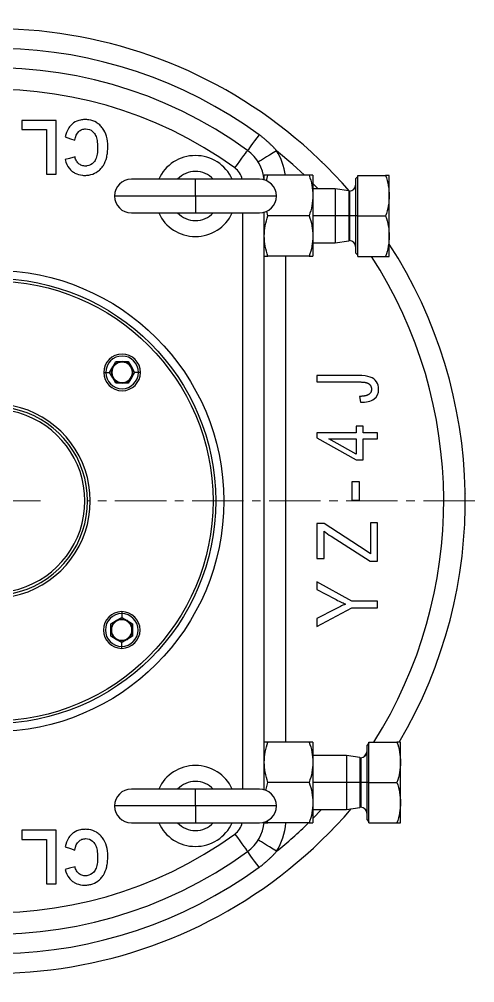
# Model space of a CAD drawing. Header units: millimetres. Extents: x 2055 to 5101, y 917 to 3070.
# Drawn here: x 4366.9 to 4535.7, y 2000.1 to 2357.1 of the extents above; entities that cross this region are included whole.
import ezdxf

# ---------------------------------------------------------------- set-up
doc = ezdxf.new("R2010")
doc.units = ezdxf.units.MM
doc.linetypes.add('CENTER2', pattern=[28.575, 19.05, -3.175, 3.175, -3.175])
doc.linetypes.add('点画线', pattern=[18, 12, -2, 2, -2])
doc.layers.add('中心线层', color=1, linetype='点画线', lineweight=18)

# ---------------------------------------------------------------- blocks, each defined once
blk = doc.blocks.new('*U51')
at = {"layer": '中心线层', "color": 0, "linetype": 'CENTER2', "transparency": 16777216}
for p, q in [((0, 35), (0, 178.5)), ((-178.5, 0), (-35, 0)), ((35, 0), (178.5, 0)), ((0, -178.5), (0, -35))]:
    blk.add_line(p, q, dxfattribs=at)
at = {"layer": '中心线层', "color": 0, "linetype": 'Continuous', "transparency": 16777216}
for p, q in [((0, -17.5), (0, 17.5)), ((-17.5, 0), (17.5, 0))]:
    blk.add_line(p, q, dxfattribs=at)

msp = doc.modelspace()

# ---------------------------------------------------------------- linework, layer by layer
at = {"color": 7, "linetype": 'Continuous', "lineweight": 25}
for p, q in [((4380.615, 2319.583), (4367.824, 2319.583)), ((4367.824, 2319.583), (4367.824, 2316.211)), ((4380.615, 2299.746), (4380.615, 2319.583)), ((4367.824, 2316.211), (4376.947, 2316.211)), ((4376.947, 2316.211), (4376.947, 2299.746)), ((4479.038, 2304.283), (4478.953, 2304.283)), ((4479.147, 2304.094), (4479.038, 2304.283)), ((4376.947, 2299.746), (4380.615, 2299.746)), ((4457.697, 2297.579), (4457.697, 2299.281)), ((4458.487, 2297.195), (4459.037, 2299.281)), ((4474.358, 2299.281), (4459.037, 2299.281)), ((4475.697, 2299.281), (4475.697, 2291.781)), ((4492.32, 2299.24), (4502.68, 2299.24)), ((4492.32, 2284.24), (4492.32, 2299.24)), ((4504.02, 2291.74), (4504.02, 2299.24)), ((4432.194, 2297.83), (4408.444, 2297.83)), ((4455.944, 2297.83), (4432.194, 2297.83)), ((4492.32, 2298.79), (4491.52, 2297.99)), ((4491.52, 2297.99), (4491.52, 2284.24)), ((4484.02, 2294.24), (4475.697, 2294.24)), ((4488.976, 2293.455), (4484.02, 2294.24)), ((4484.02, 2294.24), (4484.02, 2284.24)), ((4475.697, 2291.781), (4475.697, 2276.781)), ((4504.02, 2276.74), (4504.02, 2291.74)), ((4408.444, 2285.33), (4432.194, 2285.33)), ((4432.194, 2285.33), (4455.944, 2285.33)), ((4457.697, 2071.584), (4457.697, 2285.581)), ((4459.037, 2284.281), (4458.592, 2285.969)), ((4474.358, 2284.281), (4459.037, 2284.281)), ((4484.02, 2284.24), (4484.02, 2274.24)), ((4488.976, 2284.24), (4484.02, 2284.24)), ((4488.976, 2284.24), (4489.32, 2284.24)), ((4491.52, 2284.24), (4489.32, 2284.24)), ((4492.32, 2284.24), (4491.52, 2284.24)), ((4491.52, 2284.24), (4491.52, 2270.49)), ((4492.32, 2284.24), (4502.68, 2284.24)), ((4492.32, 2269.24), (4492.32, 2284.24)), ((4475.697, 2276.781), (4475.697, 2269.281)), ((4475.697, 2274.24), (4484.02, 2274.24)), ((4484.02, 2274.24), (4488.976, 2275.025)), ((4504.02, 2269.24), (4504.02, 2276.74)), ((4474.358, 2269.281), (4459.037, 2269.281)), ((4491.52, 2270.49), (4492.32, 2269.69)), ((4492.32, 2269.24), (4502.68, 2269.24)), ((4400.383, 2226.237), (4401.538, 2228.237)), ((4401.538, 2228.237), (4402.693, 2230.237)), ((4402.693, 2230.237), (4405.002, 2230.237)), ((4405.002, 2230.237), (4407.311, 2230.237)), ((4407.311, 2230.237), (4408.466, 2228.237)), ((4408.466, 2228.237), (4409.621, 2226.237)), ((4398.943, 2226.237), (4400.383, 2226.237)), ((4401.538, 2224.237), (4400.383, 2226.237)), ((4402.693, 2222.237), (4401.538, 2224.237)), ((4408.466, 2224.237), (4407.311, 2222.237)), ((4409.621, 2226.237), (4408.466, 2224.237)), ((4411.061, 2226.237), (4409.621, 2226.237)), ((4477.197, 2225.074), (4477.197, 2222.692)), ((4492.53, 2225.074), (4477.197, 2225.074)), ((4405.002, 2222.237), (4402.693, 2222.237)), ((4407.311, 2222.237), (4405.002, 2222.237)), ((4477.197, 2222.692), (4492.699, 2222.692)), ((4492.944, 2217.327), (4493.313, 2215.178)), ((4491.778, 2203.821), (4477.197, 2203.821)), ((4477.197, 2203.821), (4477.197, 2202.016)), ((4491.778, 2206.252), (4491.778, 2203.821)), ((4494.31, 2206.252), (4491.778, 2206.252)), ((4494.31, 2203.821), (4494.31, 2206.252)), ((4499.697, 2203.821), (4494.31, 2203.821)), ((4499.697, 2201.61), (4499.697, 2203.821)), ((4477.197, 2202.016), (4491.778, 2193.801)), ((4481.633, 2201.61), (4491.778, 2201.61)), ((4491.778, 2195.975), (4481.633, 2201.61)), ((4491.778, 2201.61), (4491.778, 2195.975)), ((4494.31, 2201.61), (4499.697, 2201.61)), ((4494.31, 2193.801), (4494.31, 2201.61)), ((4491.778, 2193.801), (4494.31, 2193.801)), ((4492.944, 2185.71), (4490.166, 2185.71)), ((4490.166, 2185.71), (4490.166, 2178.92)), ((4492.944, 2178.92), (4492.944, 2185.71)), ((4532.236, 2181.311), (4532.175, 2181.372)), ((4532.179, 2181.101), (4532.236, 2181.311)), ((4490.166, 2178.92), (4492.944, 2178.92)), ((4477.197, 2170.215), (4477.197, 2157.323)), ((4479.853, 2170.215), (4477.197, 2170.215)), ((4495.461, 2160.11), (4479.853, 2170.215)), ((4479.853, 2157.323), (4479.853, 2167.366)), ((4497.042, 2170.51), (4497.042, 2159.017)), ((4499.697, 2170.51), (4497.042, 2170.51)), ((4499.697, 2156.279), (4499.697, 2170.51)), ((4482.523, 2165.5), (4496.935, 2156.279)), ((4497.042, 2159.017), (4495.461, 2160.11)), ((4477.197, 2157.323), (4479.853, 2157.323)), ((4496.935, 2156.279), (4499.697, 2156.279)), ((4490.166, 2141.41), (4477.197, 2148.593)), ((4477.197, 2148.593), (4477.197, 2145.818)), ((4477.197, 2145.818), (4483.812, 2142.331)), ((4477.197, 2132.091), (4490.166, 2139.028)), ((4483.981, 2138.537), (4477.197, 2134.988)), ((4499.697, 2141.41), (4490.166, 2141.41)), ((4490.166, 2139.028), (4499.697, 2139.028)), ((4499.697, 2139.028), (4499.697, 2141.41)), ((4402.852, 2134.242), (4404.852, 2135.397)), ((4404.852, 2136.837), (4404.852, 2135.397)), ((4404.852, 2135.397), (4406.852, 2134.242)), ((4477.197, 2134.988), (4477.197, 2132.091)), ((4400.852, 2133.087), (4402.852, 2134.242)), ((4400.852, 2130.778), (4400.852, 2133.087)), ((4406.852, 2134.242), (4408.852, 2133.087)), ((4408.852, 2133.087), (4408.852, 2130.778)), ((4400.852, 2128.468), (4400.852, 2130.778)), ((4402.852, 2127.314), (4400.852, 2128.468)), ((4408.852, 2128.468), (4406.852, 2127.314)), ((4408.852, 2130.778), (4408.852, 2128.468)), ((4404.852, 2126.159), (4402.852, 2127.314)), ((4406.852, 2127.314), (4404.852, 2126.159)), ((4404.852, 2124.719), (4404.852, 2126.159)), ((4474.358, 2089.281), (4459.037, 2089.281)), ((4475.697, 2089.281), (4475.697, 2081.781)), ((4496.497, 2088.831), (4495.697, 2088.031)), ((4496.497, 2089.281), (4506.858, 2089.281)), ((4496.497, 2074.281), (4496.497, 2089.281)), ((4508.197, 2081.781), (4508.197, 2089.281)), ((4495.697, 2088.031), (4495.697, 2074.281)), ((4488.197, 2084.281), (4475.697, 2084.281)), ((4475.697, 2081.781), (4475.697, 2066.781)), ((4493.153, 2083.497), (4488.197, 2084.281)), ((4488.197, 2084.281), (4488.197, 2074.281)), ((4508.197, 2066.781), (4508.197, 2081.781)), ((4458.26, 2071.335), (4459.037, 2074.281)), ((4474.358, 2074.281), (4459.037, 2074.281)), ((4488.197, 2074.281), (4488.197, 2064.281)), ((4493.153, 2074.281), (4488.197, 2074.281)), ((4493.153, 2074.281), (4493.497, 2074.281)), ((4495.697, 2074.281), (4493.497, 2074.281)), ((4496.497, 2074.281), (4495.697, 2074.281)), ((4495.697, 2074.281), (4495.697, 2060.531)), ((4496.497, 2074.281), (4506.858, 2074.281)), ((4496.497, 2059.281), (4496.497, 2074.281)), ((4432.194, 2071.835), (4408.444, 2071.835)), ((4455.944, 2071.835), (4432.194, 2071.835)), ((4475.697, 2066.781), (4475.697, 2059.281)), ((4475.697, 2064.281), (4488.197, 2064.281)), ((4488.197, 2064.281), (4493.153, 2065.066)), ((4508.197, 2059.281), (4508.197, 2066.781)), ((4459.037, 2059.281), (4458.814, 2060.126)), ((4495.697, 2060.531), (4496.497, 2059.731)), ((4367.824, 2056.583), (4367.824, 2053.211)), ((4380.615, 2056.583), (4367.824, 2056.583)), ((4380.615, 2036.746), (4380.615, 2056.583)), ((4408.444, 2059.335), (4432.194, 2059.335)), ((4432.194, 2059.335), (4455.944, 2059.335)), ((4457.697, 2059.281), (4457.697, 2059.586)), ((4474.358, 2059.281), (4459.037, 2059.281)), ((4482.709, 2056.633), (4482.898, 2056.741)), ((4482.898, 2056.741), (4482.898, 2056.827)), ((4496.497, 2059.281), (4506.858, 2059.281)), ((4367.824, 2053.211), (4376.947, 2053.211)), ((4376.947, 2053.211), (4376.947, 2036.746)), ((4376.947, 2036.746), (4380.615, 2036.746))]:
    msp.add_line(p, q, dxfattribs=at)
at = {"color": 8, "linetype": 'Continuous', "lineweight": 25}
for p, q in [((4432.194, 2291.58), (4432.194, 2297.83)), ((4477.665, 2294.24), (4475.697, 2296.255)), ((4488.976, 2293.455), (4488.976, 2284.24)), ((4489.32, 2293.428), (4489.32, 2284.24)), ((4432.194, 2291.58), (4402.194, 2291.58)), ((4432.194, 2291.58), (4432.194, 2285.33)), ((4462.194, 2291.58), (4432.194, 2291.58)), ((4449.697, 2071.835), (4449.697, 2285.33)), ((4484.02, 2284.24), (4475.697, 2284.24)), ((4488.976, 2284.24), (4488.976, 2275.025)), ((4489.32, 2284.24), (4489.32, 2275.052)), ((4465.697, 2089.281), (4465.697, 2269.281)), ((4398.202, 2226.237), (4398.943, 2226.237)), ((4411.802, 2226.237), (4411.061, 2226.237)), ((4404.852, 2137.578), (4404.852, 2136.837)), ((4404.852, 2123.978), (4404.852, 2124.719)), ((4494.723, 2083.843), (4495.697, 2085.273)), ((4493.153, 2083.497), (4493.153, 2074.281)), ((4493.497, 2083.47), (4493.497, 2074.281)), ((4488.197, 2074.281), (4475.697, 2074.281)), ((4493.153, 2074.281), (4493.153, 2065.066)), ((4493.497, 2074.281), (4493.497, 2065.093)), ((4432.194, 2065.585), (4432.194, 2071.835)), ((4432.194, 2065.585), (4402.194, 2065.585)), ((4432.194, 2065.585), (4432.194, 2059.335)), ((4462.194, 2065.585), (4432.194, 2065.585)), ((4475.697, 2060.91), (4478.952, 2064.281))]:
    msp.add_line(p, q, dxfattribs=at)
at = {"color": 7, "linetype": 'Continuous', "lineweight": 25, "flags": 128}
for points in [[(4383.865, 2313.468), (4385.86, 2312.775), (4387.427, 2312.23)], [(4455.772, 2314.314), (4454.92, 2313.141), (4454.113, 2312.029), (4453.376, 2311.015), (4452.736, 2310.134), (4452.215, 2309.416), (4451.829, 2308.884), (4451.592, 2308.558), (4451.512, 2308.448)], [(4446.811, 2301.975), (4447.728, 2303.238), (4448.61, 2304.452), (4449.422, 2305.571), (4450.135, 2306.552), (4450.719, 2307.357), (4451.154, 2307.955), (4451.421, 2308.324), (4451.512, 2308.448)], [(4462.276, 2308.38), (4460.948, 2307.561), (4459.67, 2306.773), (4458.493, 2306.048), (4457.461, 2305.412), (4456.614, 2304.89), (4455.985, 2304.502), (4455.597, 2304.263), (4455.466, 2304.182)], [(4387.548, 2306.05), (4385.514, 2305.514), (4383.916, 2305.093)], [(4446.811, 2055.19), (4447.728, 2053.927), (4448.61, 2052.713), (4449.422, 2051.594), (4450.135, 2050.613), (4450.719, 2049.808), (4451.154, 2049.21), (4451.421, 2048.841), (4451.512, 2048.717)], [(4462.276, 2048.785), (4460.948, 2049.604), (4459.67, 2050.391), (4458.493, 2051.117), (4457.461, 2051.753), (4456.614, 2052.275), (4455.985, 2052.663), (4455.597, 2052.902), (4455.466, 2052.983)], [(4383.865, 2050.468), (4385.86, 2049.775), (4387.427, 2049.23)], [(4455.772, 2042.851), (4454.92, 2044.024), (4454.113, 2045.136), (4453.376, 2046.15), (4452.736, 2047.031), (4452.215, 2047.749), (4451.829, 2048.281), (4451.592, 2048.607), (4451.512, 2048.717)], [(4387.548, 2043.05), (4385.514, 2042.514), (4383.916, 2042.093)]]:
    msp.add_lwpolyline(points, dxfattribs=at)
at = {"color": 8, "linetype": 'Continuous', "lineweight": 25, "flags": 128}
msp.add_lwpolyline([(4472.613, 2299.281), (4468.241, 2303.316), (4462.276, 2308.38)], dxfattribs=at)
at = {"color": 7, "linetype": 'Continuous', "lineweight": 25}
for radius in [85.5, 82.5, 81.5]:
    msp.add_circle((4357.197, 2178.583), radius, dxfattribs=at)
for centre, radius, start, end in [((4357.197, 2178.583), 175, 41.01589, 122.76312), ((4357.197, 2178.583), 167.75, 54.01107, 123.33021), ((4357.197, 2178.583), 160.5, 54.01107, 132.90375), ((4357.197, 2178.583), 152.5, 54.01107, 133.11609), ((4432.194, 2291.58), 15, 24.62432, 155.37568), ((4442.697, 2296.311), 15, 4.91059, 54.01107), ((4432.194, 2291.58), 9.1, 43.37837, 136.62163), ((4408.444, 2291.58), 6.25, 90, 180), ((4455.944, 2291.58), 6.25, 0, 90), ((4489.32, 2295.628), 2.2, 270, 0), ((4489.32, 2295.628), 2.2, 261.00157, 270), ((4408.444, 2291.58), 6.25, 180, 270), ((4455.944, 2291.58), 6.25, 270, 0), ((4432.194, 2291.58), 15, 204.62432, 335.37568), ((4432.194, 2291.58), 9.1, 223.37837, 316.62163), ((4489.32, 2272.852), 2.2, 90, 98.99843), ((4489.32, 2272.852), 2.2, 0, 90), ((4357.197, 2178.583), 175, 329.30985, 32.96664), ((4405.002, 2226.237), 6.8, 0, 180), ((4405.002, 2226.237), 6.059, 0, 180), ((4405.002, 2226.237), 4, 150, 210), ((4405.002, 2226.237), 3.8, 90, 270), ((4405.002, 2226.237), 4, 90, 150), ((4405.002, 2226.237), 4, 30, 90), ((4405.002, 2226.237), 3.8, 270, 90), ((4405.002, 2226.237), 4, 330, 30), ((4405.002, 2226.237), 6.8, 180, 0), ((4405.002, 2226.237), 6.059, 180, 0), ((4405.002, 2226.237), 4, 210, 270), ((4405.002, 2226.237), 4, 270, 330), ((4357.197, 2178.583), 36, 212.64659, 147.35341), ((4357.197, 2178.583), 35, 212.64659, 147.35341), ((4357.197, 2178.583), 34, 212.64659, 147.35341), ((4404.852, 2130.778), 6.8, 90, 270), ((4404.852, 2130.778), 6.059, 90, 270), ((4404.852, 2130.778), 6.8, 0, 90), ((4404.852, 2130.778), 6.059, 270, 90), ((4404.852, 2130.778), 4, 120, 180), ((4404.852, 2130.778), 3.8, 0, 180), ((4404.852, 2130.778), 4, 60, 120), ((4404.852, 2130.778), 4, 0, 60), ((4404.852, 2130.778), 4, 180, 240), ((4404.852, 2130.778), 3.8, 180, 0), ((4404.852, 2130.778), 6.8, 270, 0), ((4404.852, 2130.778), 4, 300, 0), ((4404.852, 2130.778), 4, 240, 300), ((4493.497, 2085.67), 2.2, 270, 0), ((4493.497, 2085.67), 2.2, 261.00157, 270), ((4432.194, 2065.585), 15, 24.62432, 155.37568), ((4432.194, 2065.585), 9.1, 43.37837, 136.62163), ((4408.444, 2065.585), 6.25, 90, 180), ((4455.944, 2065.585), 6.25, 0, 90), ((4357.197, 2178.583), 152.5, 226.88391, 305.98893), ((4357.197, 2178.583), 175, 237.2369, 319.34054), ((4408.444, 2065.585), 6.25, 180, 270), ((4455.944, 2065.585), 6.25, 270, 0), ((4493.497, 2062.893), 2.2, 90, 98.99843), ((4493.497, 2062.893), 2.2, 0, 90), ((4357.197, 2178.583), 160.5, 227.09662, 305.98893), ((4432.194, 2065.585), 15, 204.62432, 335.37568), ((4432.194, 2065.585), 9.1, 223.37837, 316.62163), ((4442.697, 2060.854), 15, 305.98893, 355.08941), ((4357.197, 2178.583), 167.75, 236.66976, 305.98893)]:
    msp.add_arc(centre, radius, start, end, dxfattribs=at)
at = {"color": 8, "linetype": 'Continuous', "lineweight": 25}
for centre, radius, start, end in [((4442.697, 2296.311), 23, 7.42035, 31.65073), ((4442.697, 2296.311), 7, 12.53494, 54.01107), ((4357.197, 2178.583), 167, 327.67391, 32.87843), ((4442.697, 2060.854), 7, 305.98893, 347.46506), ((4442.697, 2060.854), 23, 328.34928, 356.07941), ((4357.197, 2178.583), 167, 308.99229, 314.40777)]:
    msp.add_arc(centre, radius, start, end, dxfattribs=at)
at = {"color": 7, "linetype": 'Continuous', "lineweight": 25}
for points, knots in [([(4383.916, 2305.093), (4384.256, 2303.779), (4384.736, 2302.719), (4385.66, 2301.501), (4386.004, 2301.16), (4386.736, 2300.552), (4387.91, 2299.768), (4389.542, 2299.304), (4390.862, 2299.242), (4391.402, 2299.238), (4391.67, 2299.247), (4392.452, 2299.305), (4393.949, 2299.546), (4395.675, 2300.367), (4396.771, 2301.358), (4397.285, 2301.917), (4397.452, 2302.113), (4397.765, 2302.523), (4398.506, 2303.59), (4399.233, 2305.378), (4399.589, 2307.518), (4399.674, 2308.676), (4399.69, 2309.191), (4399.697, 2309.539), (4399.698, 2309.716), (4399.677, 2312.705), (4399.031, 2314.982), (4397.594, 2316.935), (4397.423, 2317.145), (4397.068, 2317.542), (4396.519, 2318.104), (4395.124, 2319.174), (4393.499, 2319.763), (4392.202, 2319.896), (4391.673, 2319.926), (4391.399, 2319.929), (4390.597, 2319.907), (4389.073, 2319.738), (4387.787, 2319.198), (4386.661, 2318.413), (4386.312, 2318.111), (4385.672, 2317.418), (4384.796, 2316.248), (4384.171, 2314.685), (4383.865, 2313.468)], [0, 0, 0, 0, 0.0625, 0.0625, 0.09375, 0.09375, 0.125, 0.1875, 0.203125, 0.203125, 0.21875, 0.21875, 0.25, 0.3125, 0.34375, 0.34375, 0.359375, 0.359375, 0.375, 0.4375, 0.46875, 0.484375, 0.4921875, 0.4921875, 0.5, 0.5, 0.625, 0.625, 0.640625, 0.640625, 0.65625, 0.6875, 0.75, 0.765625, 0.765625, 0.78125, 0.78125, 0.8125, 0.875, 0.875, 0.90625, 0.90625, 0.9375, 1, 1, 1, 1]), ([(4388.938, 2315.448), (4389.294, 2315.796), (4389.88, 2316.183), (4390.546, 2316.372), (4391.007, 2316.455), (4391.248, 2316.474), (4392.481, 2316.463), (4393.535, 2316.075), (4394.376, 2315.222), (4394.695, 2314.844), (4394.846, 2314.636), (4395.25, 2313.928), (4395.671, 2312.78), (4395.886, 2311.03), (4395.914, 2309.898), (4395.917, 2309.549), (4395.917, 2309.43), (4395.916, 2309.197), (4395.906, 2308.621), (4395.814, 2307.23), (4395.503, 2305.829), (4395.121, 2305.01), (4394.834, 2304.517), (4394.672, 2304.297), (4393.809, 2303.305), (4392.851, 2302.791), (4391.689, 2302.701), (4391.425, 2302.692), (4391.29, 2302.692), (4390.898, 2302.711), (4390.146, 2302.816), (4389.493, 2303.124), (4388.908, 2303.569), (4388.723, 2303.74), (4388.393, 2304.112), (4387.95, 2304.72), (4387.666, 2305.478), (4387.548, 2306.05)], [0, 0, 0, 0, 0.0625, 0.09375, 0.09375, 0.125, 0.125, 0.25, 0.28125, 0.28125, 0.3125, 0.3125, 0.375, 0.4375, 0.453125, 0.453125, 0.4609375, 0.4609375, 0.46875, 0.5, 0.5625, 0.59375, 0.59375, 0.625, 0.625, 0.75, 0.765625, 0.765625, 0.78125, 0.78125, 0.8125, 0.875, 0.875, 0.90625, 0.90625, 0.9375, 1, 1, 1, 1]), ([(4462.276, 2308.38), (4462.157, 2308.516), (4461.92, 2308.786), (4461.56, 2309.18), (4461.2, 2309.565), (4460.718, 2310.066), (4460.099, 2310.685), (4459.318, 2311.424), (4458.506, 2312.148), (4457.641, 2312.876), (4456.736, 2313.601), (4456.094, 2314.076), (4455.772, 2314.314)], [0, 0, 0, 0, 0.061485, 0.1220749, 0.1817404, 0.2404564, 0.3585474, 0.4793081, 0.6059362, 0.7285115, 0.8637508, 1, 1, 1, 1]), ([(4459.037, 2299.281), (4458.661, 2299.281), (4457.905, 2299.281), (4457.767, 2299.281), (4457.697, 2299.281)], [0, 0, 0, 0, 0.4979359, 1, 1, 1, 1]), ([(4474.358, 2299.281), (4474.735, 2298.051), (4475.49, 2295.592), (4475.628, 2293.051), (4475.697, 2291.781)], [0, 0, 0, 0, 0.5003831, 1, 1, 1, 1]), ([(4475.697, 2299.281), (4475.628, 2299.281), (4475.489, 2299.281), (4474.734, 2299.281), (4474.358, 2299.281)], [0, 0, 0, 0, 0.502064, 1, 1, 1, 1]), ([(4504.02, 2299.24), (4503.951, 2299.24), (4503.812, 2299.241), (4503.058, 2299.24), (4502.68, 2299.24)], [0, 0, 0, 0, 0.5000013, 1, 1, 1, 1]), ([(4502.68, 2299.24), (4503.058, 2298.011), (4503.812, 2295.552), (4503.951, 2293.011), (4504.02, 2291.74)], [0, 0, 0, 0, 0.4999993, 1, 1, 1, 1]), ([(4475.697, 2291.781), (4475.628, 2290.51), (4475.49, 2287.969), (4474.735, 2285.51), (4474.358, 2284.281)], [0, 0, 0, 0, 0.5002513, 1, 1, 1, 1]), ([(4504.02, 2291.74), (4503.951, 2290.469), (4503.812, 2287.929), (4503.058, 2285.469), (4502.68, 2284.24)], [0, 0, 0, 0, 0.5000019, 1, 1, 1, 1]), ([(4457.697, 2276.781), (4457.766, 2278.053), (4457.904, 2280.594), (4458.66, 2283.053), (4459.037, 2284.281)], [0, 0, 0, 0, 0.5002514, 1, 1, 1, 1]), ([(4474.358, 2284.281), (4474.735, 2283.051), (4475.49, 2280.592), (4475.628, 2278.051), (4475.697, 2276.781)], [0, 0, 0, 0, 0.50038305, 1, 1, 1, 1]), ([(4502.68, 2284.24), (4503.058, 2283.01), (4503.812, 2280.551), (4503.951, 2278.01), (4504.02, 2276.74)], [0, 0, 0, 0, 0.4999988, 1, 1, 1, 1]), ([(4459.037, 2269.281), (4458.659, 2270.512), (4457.904, 2272.97), (4457.766, 2275.512), (4457.697, 2276.781)], [0, 0, 0, 0, 0.5003838, 1, 1, 1, 1]), ([(4475.697, 2276.781), (4475.628, 2275.51), (4475.49, 2272.969), (4474.735, 2270.51), (4474.358, 2269.281)], [0, 0, 0, 0, 0.5002513, 1, 1, 1, 1]), ([(4504.02, 2276.74), (4503.951, 2275.469), (4503.812, 2272.927), (4503.058, 2270.469), (4502.68, 2269.24)], [0, 0, 0, 0, 0.5000014, 1, 1, 1, 1]), ([(4457.697, 2269.281), (4457.767, 2269.281), (4457.905, 2269.281), (4458.661, 2269.281), (4459.037, 2269.281)], [0, 0, 0, 0, 0.5020641, 1, 1, 1, 1]), ([(4474.358, 2269.281), (4474.734, 2269.281), (4475.489, 2269.281), (4475.628, 2269.281), (4475.697, 2269.281)], [0, 0, 0, 0, 0.497936, 1, 1, 1, 1]), ([(4502.68, 2269.24), (4503.058, 2269.239), (4503.812, 2269.238), (4503.951, 2269.239), (4504.02, 2269.24)], [0, 0, 0, 0, 0.4999987, 1, 1, 1, 1]), ([(4492.699, 2222.692), (4492.876, 2222.691), (4493.217, 2222.69), (4493.706, 2222.674), (4494.152, 2222.649), (4494.556, 2222.614), (4494.916, 2222.569), (4495.234, 2222.515), (4495.429, 2222.465), (4495.52, 2222.441)], [0, 0, 0, 0, 0.1874309, 0.3597732, 0.5171242, 0.6596121, 0.7874099, 0.9007575, 1, 1, 1, 1]), ([(4495.52, 2222.441), (4495.579, 2222.424), (4495.696, 2222.389), (4495.864, 2222.326), (4496.025, 2222.255), (4496.177, 2222.177), (4496.321, 2222.092), (4496.457, 2221.999), (4496.584, 2221.898), (4496.704, 2221.789), (4496.815, 2221.674), (4496.882, 2221.59), (4496.916, 2221.549)], [0, 0, 0, 0, 0.109712, 0.2162716, 0.3200075, 0.4212757, 0.520459, 0.6179646, 0.7142211, 0.8096739, 0.9047796, 1, 1, 1, 1]), ([(4496.916, 2221.549), (4496.949, 2221.505), (4497.014, 2221.417), (4497.101, 2221.277), (4497.178, 2221.134), (4497.244, 2220.986), (4497.3, 2220.833), (4497.346, 2220.676), (4497.382, 2220.515), (4497.407, 2220.348), (4497.423, 2220.177), (4497.425, 2220.062), (4497.426, 2220.003)], [0, 0, 0, 0, 0.0996936, 0.1982403, 0.2960921, 0.3937107, 0.4915611, 0.590105, 0.6897945, 0.7910663, 0.8943371, 1, 1, 1, 1]), ([(4496.482, 2218.094), (4496.442, 2218.067), (4496.362, 2218.011), (4496.232, 2217.937), (4496.091, 2217.866), (4495.938, 2217.799), (4495.775, 2217.737), (4495.6, 2217.679), (4495.414, 2217.626), (4495.217, 2217.577), (4495.009, 2217.532), (4494.79, 2217.491), (4494.559, 2217.454), (4494.317, 2217.422), (4494.064, 2217.394), (4493.8, 2217.371), (4493.525, 2217.352), (4493.238, 2217.336), (4493.043, 2217.33), (4492.944, 2217.327)], [0, 0, 0, 0, 0.0389223, 0.079819, 0.1228489, 0.1681483, 0.215834, 0.2660061, 0.3187507, 0.3741417, 0.4322431, 0.4931102, 0.5567913, 0.6233282, 0.692758, 0.7651129, 0.8404218, 0.9187099, 1, 1, 1, 1]), ([(4497.426, 2220.003), (4497.425, 2219.941), (4497.423, 2219.82), (4497.406, 2219.64), (4497.378, 2219.467), (4497.339, 2219.3), (4497.288, 2219.14), (4497.227, 2218.986), (4497.154, 2218.839), (4497.07, 2218.698), (4496.975, 2218.564), (4496.868, 2218.436), (4496.75, 2218.315), (4496.622, 2218.199), (4496.529, 2218.129), (4496.482, 2218.094)], [0, 0, 0, 0, 0.0836506, 0.164713, 0.2435314, 0.3204804, 0.3959625, 0.4704038, 0.5442486, 0.6179518, 0.691971, 0.766758, 0.842751, 0.9203676, 1, 1, 1, 1]), ([(4457.697, 2081.781), (4457.766, 2083.053), (4457.904, 2085.594), (4458.66, 2088.053), (4459.037, 2089.281)], [0, 0, 0, 0, 0.5002514, 1, 1, 1, 1]), ([(4459.037, 2089.281), (4458.661, 2089.281), (4457.905, 2089.281), (4457.767, 2089.281), (4457.697, 2089.281)], [0, 0, 0, 0, 0.4979359, 1, 1, 1, 1]), ([(4474.358, 2089.281), (4474.735, 2088.051), (4475.49, 2085.592), (4475.628, 2083.051), (4475.697, 2081.781)], [0, 0, 0, 0, 0.5003831, 1, 1, 1, 1]), ([(4475.697, 2089.281), (4475.628, 2089.281), (4475.489, 2089.281), (4474.734, 2089.281), (4474.358, 2089.281)], [0, 0, 0, 0, 0.502064, 1, 1, 1, 1]), ([(4508.197, 2089.281), (4508.128, 2089.282), (4507.99, 2089.283), (4507.235, 2089.282), (4506.858, 2089.281)], [0, 0, 0, 0, 0.5000015, 1, 1, 1, 1]), ([(4506.858, 2089.281), (4507.235, 2088.052), (4507.99, 2085.594), (4508.128, 2083.052), (4508.197, 2081.781)], [0, 0, 0, 0, 0.4999984, 1, 1, 1, 1]), ([(4459.037, 2074.281), (4458.659, 2075.512), (4457.904, 2077.97), (4457.766, 2080.512), (4457.697, 2081.781)], [0, 0, 0, 0, 0.5003838, 1, 1, 1, 1]), ([(4475.697, 2081.781), (4475.628, 2080.51), (4475.49, 2077.969), (4474.735, 2075.51), (4474.358, 2074.281)], [0, 0, 0, 0, 0.5002513, 1, 1, 1, 1]), ([(4508.197, 2081.781), (4508.128, 2080.511), (4507.99, 2077.97), (4507.235, 2075.511), (4506.858, 2074.281)], [0, 0, 0, 0, 0.5000013, 1, 1, 1, 1]), ([(4474.358, 2074.281), (4474.735, 2073.051), (4475.49, 2070.592), (4475.628, 2068.051), (4475.697, 2066.781)], [0, 0, 0, 0, 0.50038305, 1, 1, 1, 1]), ([(4506.858, 2074.281), (4507.235, 2073.052), (4507.99, 2070.593), (4508.128, 2068.052), (4508.197, 2066.781)], [0, 0, 0, 0, 0.4999979, 1, 1, 1, 1]), ([(4475.697, 2066.781), (4475.628, 2065.51), (4475.49, 2062.969), (4474.735, 2060.51), (4474.358, 2059.281)], [0, 0, 0, 0, 0.5002513, 1, 1, 1, 1]), ([(4508.197, 2066.781), (4508.128, 2065.511), (4507.99, 2062.969), (4507.235, 2060.511), (4506.858, 2059.281)], [0, 0, 0, 0, 0.5000009, 1, 1, 1, 1]), ([(4383.916, 2042.093), (4384.256, 2040.779), (4384.736, 2039.719), (4385.66, 2038.501), (4386.004, 2038.16), (4386.736, 2037.552), (4387.91, 2036.768), (4389.542, 2036.304), (4390.862, 2036.242), (4391.402, 2036.238), (4391.67, 2036.247), (4392.452, 2036.305), (4393.949, 2036.546), (4395.675, 2037.367), (4396.771, 2038.358), (4397.285, 2038.917), (4397.452, 2039.113), (4397.765, 2039.523), (4398.506, 2040.59), (4399.233, 2042.378), (4399.589, 2044.518), (4399.674, 2045.676), (4399.69, 2046.191), (4399.697, 2046.539), (4399.698, 2046.716), (4399.677, 2049.705), (4399.031, 2051.982), (4397.594, 2053.935), (4397.423, 2054.145), (4397.068, 2054.542), (4396.519, 2055.104), (4395.124, 2056.174), (4393.499, 2056.763), (4392.202, 2056.896), (4391.673, 2056.926), (4391.399, 2056.929), (4390.597, 2056.907), (4389.073, 2056.738), (4387.787, 2056.198), (4386.661, 2055.413), (4386.312, 2055.111), (4385.672, 2054.418), (4384.796, 2053.248), (4384.171, 2051.685), (4383.865, 2050.468)], [0, 0, 0, 0, 0.0625, 0.0625, 0.09375, 0.09375, 0.125, 0.1875, 0.203125, 0.203125, 0.21875, 0.21875, 0.25, 0.3125, 0.34375, 0.34375, 0.359375, 0.359375, 0.375, 0.4375, 0.46875, 0.484375, 0.4921875, 0.4921875, 0.5, 0.5, 0.625, 0.625, 0.640625, 0.640625, 0.65625, 0.6875, 0.75, 0.765625, 0.765625, 0.78125, 0.78125, 0.8125, 0.875, 0.875, 0.90625, 0.90625, 0.9375, 1, 1, 1, 1]), ([(4457.697, 2059.281), (4457.767, 2059.281), (4457.905, 2059.281), (4458.661, 2059.281), (4459.037, 2059.281)], [0, 0, 0, 0, 0.5020641, 1, 1, 1, 1]), ([(4474.358, 2059.281), (4474.734, 2059.281), (4475.489, 2059.281), (4475.628, 2059.281), (4475.697, 2059.281)], [0, 0, 0, 0, 0.497936, 1, 1, 1, 1]), ([(4506.858, 2059.281), (4507.235, 2059.281), (4507.99, 2059.28), (4508.128, 2059.281), (4508.197, 2059.281)], [0, 0, 0, 0, 0.4999985, 1, 1, 1, 1]), ([(4388.938, 2052.448), (4389.294, 2052.796), (4389.88, 2053.183), (4390.546, 2053.372), (4391.007, 2053.455), (4391.248, 2053.474), (4392.481, 2053.463), (4393.535, 2053.075), (4394.376, 2052.222), (4394.695, 2051.844), (4394.846, 2051.636), (4395.25, 2050.928), (4395.671, 2049.78), (4395.886, 2048.03), (4395.914, 2046.898), (4395.917, 2046.549), (4395.917, 2046.43), (4395.916, 2046.197), (4395.906, 2045.621), (4395.814, 2044.23), (4395.503, 2042.829), (4395.121, 2042.01), (4394.834, 2041.517), (4394.672, 2041.297), (4393.809, 2040.305), (4392.851, 2039.791), (4391.689, 2039.701), (4391.425, 2039.692), (4391.29, 2039.692), (4390.898, 2039.711), (4390.146, 2039.816), (4389.493, 2040.124), (4388.908, 2040.569), (4388.723, 2040.74), (4388.393, 2041.112), (4387.95, 2041.72), (4387.666, 2042.478), (4387.548, 2043.05)], [0, 0, 0, 0, 0.0625, 0.09375, 0.09375, 0.125, 0.125, 0.25, 0.28125, 0.28125, 0.3125, 0.3125, 0.375, 0.4375, 0.453125, 0.453125, 0.4609375, 0.4609375, 0.46875, 0.5, 0.5625, 0.59375, 0.59375, 0.625, 0.625, 0.75, 0.765625, 0.765625, 0.78125, 0.78125, 0.8125, 0.875, 0.875, 0.90625, 0.90625, 0.9375, 1, 1, 1, 1]), ([(4455.772, 2042.851), (4455.951, 2042.982), (4456.316, 2043.25), (4456.863, 2043.668), (4457.513, 2044.182), (4458.244, 2044.791), (4459.061, 2045.509), (4459.863, 2046.253), (4460.673, 2047.05), (4461.482, 2047.89), (4462.01, 2048.485), (4462.276, 2048.785)], [0, 0, 0, 0, 0.0756349, 0.1536999, 0.2341629, 0.3575398, 0.4770431, 0.603819, 0.729563, 0.8635008, 1, 1, 1, 1])]:
    msp.add_open_spline(points, degree=3, knots=knots, dxfattribs=at)
for points in [[(4387.427, 2312.23), (4387.729, 2313.694), (4388.236, 2314.768), (4388.938, 2315.448)], [(4496.905, 2224.524), (4495.876, 2224.89), (4494.418, 2225.074), (4492.53, 2225.074)], [(4499.268, 2222.791), (4498.73, 2223.576), (4497.948, 2224.153), (4496.905, 2224.524)], [(4500.081, 2220.016), (4500.081, 2221.072), (4499.805, 2222.005), (4499.268, 2222.791)], [(4498.377, 2216.381), (4499.513, 2217.216), (4500.081, 2218.432), (4500.081, 2220.016)], [(4493.313, 2215.178), (4495.553, 2215.141), (4497.242, 2215.546), (4498.377, 2216.381)], [(4479.853, 2167.366), (4480.62, 2166.777), (4481.508, 2166.149), (4482.523, 2165.5)], [(4483.812, 2142.331), (4485.286, 2141.557), (4486.621, 2140.907), (4487.787, 2140.366)], [(4487.787, 2140.366), (4486.529, 2139.801), (4485.246, 2139.199), (4483.981, 2138.537)], [(4387.427, 2049.23), (4387.729, 2050.694), (4388.236, 2051.768), (4388.938, 2052.448)]]:
    msp.add_open_spline(points, degree=3, dxfattribs=at)

# ---------------------------------------------------------------- block references
at = {"layer": '中心线层', "linetype": 'CENTER2', "rotation": 90.00000000000001}
msp.add_blockref('*U51', (4357.197, 2178.583), dxfattribs=at)

doc.saveas('drawing.dxf')
